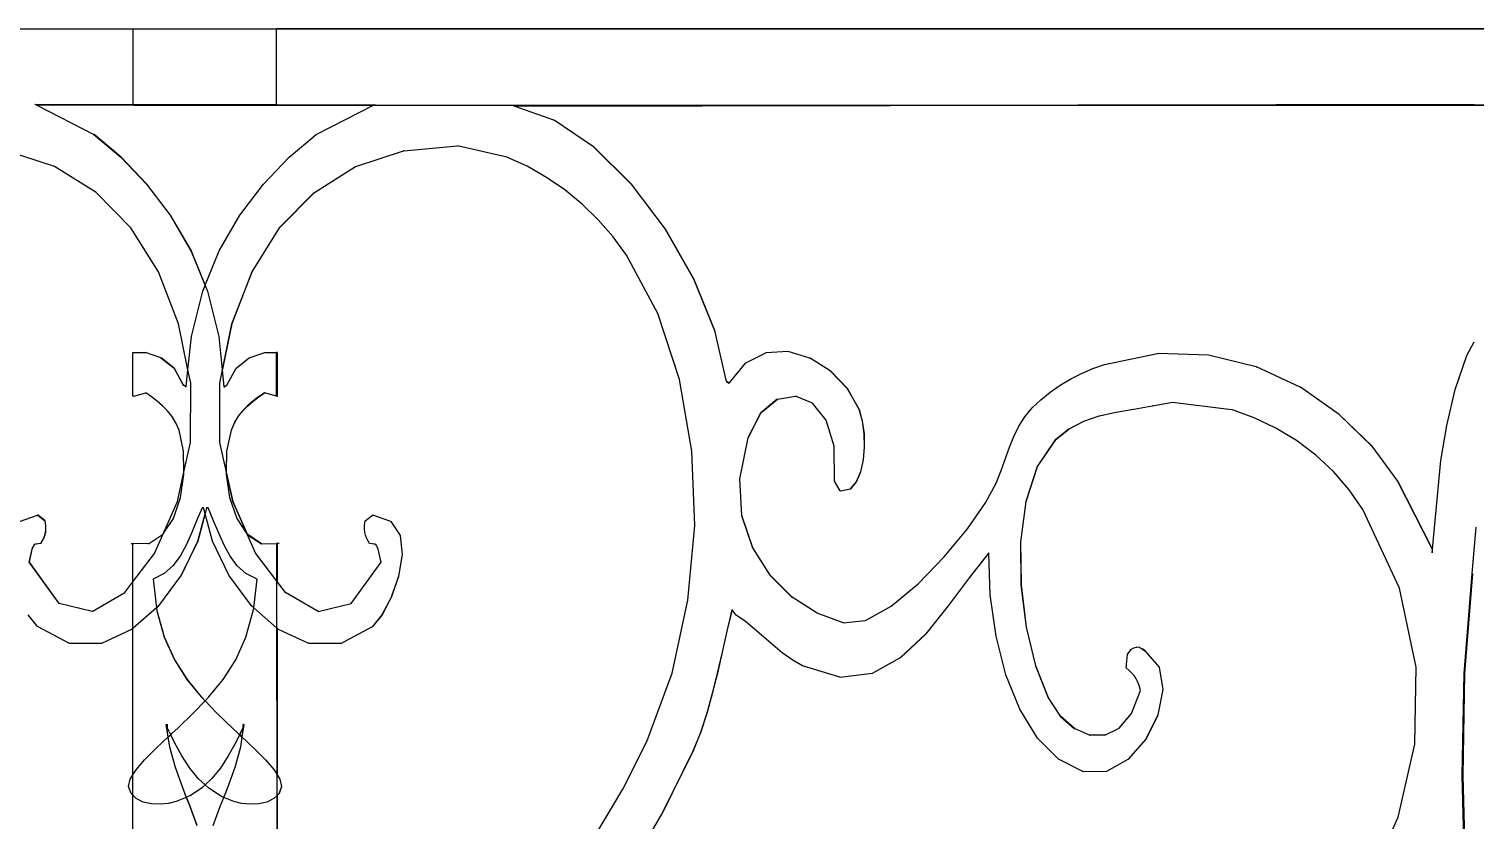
# Model space of a CAD drawing. Header units: inches. Extents: x 1397 to 20304, y -27267 to -746.
# Drawn here: x 14240.91 to 14252.15, y -23843.9 to -23837.76 of the extents above; entities that cross this region are included whole.
import ezdxf

# ---------------------------------------------------------------- set-up
doc = ezdxf.new("R2010")
doc.units = ezdxf.units.IN
doc.header["$LTSCALE"] = 17
doc.header["$MEASUREMENT"] = 0
doc.layers.add('25 BOT BAR', color=12, linetype='Continuous', lineweight=25)

msp = doc.modelspace()

# ---------------------------------------------------------------- linework, layer by layer
for p, q in [((14226.234, -23837.759), (14241.717, -23837.759)), ((14241.717, -23837.759), (14241.717, -23838.348)), ((14241.717, -23837.759), (14252.139, -23837.759)), ((14242.833, -23838.348), (14242.833, -23837.759)), ((14258.234, -23837.759), (14242.833, -23837.759)), ((14240.956, -23838.345), (14240.954, -23838.345)), ((14240.968, -23838.352), (14240.956, -23838.345)), ((14241.717, -23838.348), (14240.956, -23838.345)), ((14240.971, -23838.352), (14240.968, -23838.352)), ((14240.971, -23838.352), (14241.414, -23838.579)), ((14241.717, -23838.352), (14240.971, -23838.352)), ((14241.717, -23838.348), (14241.717, -23838.352)), ((14242.278, -23838.35), (14241.717, -23838.348)), ((14241.723, -23838.352), (14241.717, -23838.352)), ((14241.723, -23838.352), (14242.278, -23838.35)), ((14241.723, -23838.352), (14242.833, -23838.352)), ((14242.833, -23838.348), (14242.278, -23838.35)), ((14242.833, -23838.352), (14242.278, -23838.35)), ((14242.833, -23838.348), (14242.84, -23838.348)), ((14242.833, -23838.352), (14242.833, -23838.348)), ((14242.833, -23838.352), (14242.84, -23838.352)), ((14242.84, -23838.348), (14243.6, -23838.345)), ((14242.84, -23838.348), (14242.84, -23838.352)), ((14242.84, -23838.352), (14243.586, -23838.352)), ((14243.14, -23838.579), (14243.586, -23838.352)), ((14243.586, -23838.352), (14243.6, -23838.345)), ((14243.586, -23838.352), (14249.061, -23838.352)), ((14244.68, -23838.36), (14244.678, -23838.36)), ((14244.68, -23838.36), (14249.061, -23838.352)), ((14244.988, -23838.467), (14244.68, -23838.36)), ((14249.057, -23838.352), (14253.512, -23838.345)), ((14249.057, -23838.352), (14253.511, -23838.352)), ((14249.063, -23838.352), (14249.061, -23838.352)), ((14252.139, -23838.347), (14249.063, -23838.352)), ((14249.063, -23838.352), (14252.139, -23838.352)), ((14244.988, -23838.467), (14244.99, -23838.467)), ((14245.296, -23838.676), (14244.99, -23838.467)), ((14241.414, -23838.579), (14241.623, -23838.756)), ((14241.416, -23838.579), (14241.414, -23838.579)), ((14241.625, -23838.756), (14241.416, -23838.579)), ((14242.932, -23838.756), (14243.14, -23838.579)), ((14241.107, -23838.828), (14240.734, -23838.705)), ((14241.623, -23838.756), (14241.823, -23838.964)), ((14241.625, -23838.756), (14241.623, -23838.756)), ((14241.825, -23838.964), (14241.625, -23838.756)), ((14242.731, -23838.964), (14242.932, -23838.756)), ((14243.449, -23838.828), (14243.82, -23838.705)), ((14243.822, -23838.705), (14243.82, -23838.705)), ((14243.822, -23838.705), (14244.24, -23838.667)), ((14244.621, -23838.755), (14244.24, -23838.667)), ((14244.779, -23838.826), (14244.621, -23838.755)), ((14245.296, -23838.676), (14245.299, -23838.676)), ((14245.296, -23838.676), (14245.589, -23838.965)), ((14245.592, -23838.965), (14245.299, -23838.676)), ((14241.43, -23839.029), (14241.107, -23838.828)), ((14243.127, -23839.029), (14243.447, -23838.828)), ((14243.447, -23838.828), (14243.449, -23838.828)), ((14244.93, -23838.912), (14244.779, -23838.826)), ((14241.823, -23838.964), (14242.007, -23839.206)), ((14241.825, -23838.964), (14241.823, -23838.964)), ((14242.009, -23839.206), (14241.825, -23838.964)), ((14242.547, -23839.206), (14242.731, -23838.964)), ((14245.073, -23839.01), (14244.93, -23838.912)), ((14245.589, -23838.965), (14245.592, -23838.965)), ((14245.589, -23838.965), (14245.853, -23839.314)), ((14245.855, -23839.314), (14245.592, -23838.965)), ((14241.7, -23839.304), (14241.43, -23839.029)), ((14243.124, -23839.029), (14242.854, -23839.304)), ((14242.856, -23839.304), (14243.127, -23839.029)), ((14243.124, -23839.029), (14243.127, -23839.029)), ((14245.208, -23839.12), (14245.073, -23839.01)), ((14245.333, -23839.242), (14245.208, -23839.12)), ((14241.915, -23839.647), (14241.7, -23839.304)), ((14242.007, -23839.206), (14242.168, -23839.483)), ((14242.009, -23839.206), (14242.007, -23839.206)), ((14242.17, -23839.483), (14242.009, -23839.206)), ((14242.387, -23839.483), (14242.547, -23839.206)), ((14242.854, -23839.304), (14242.64, -23839.647)), ((14242.642, -23839.647), (14242.856, -23839.304)), ((14242.854, -23839.304), (14242.856, -23839.304)), ((14245.448, -23839.374), (14245.333, -23839.242)), ((14245.853, -23839.314), (14246.073, -23839.7)), ((14245.853, -23839.314), (14245.855, -23839.314)), ((14246.075, -23839.7), (14245.855, -23839.314)), ((14245.553, -23839.516), (14245.448, -23839.374)), ((14242.17, -23839.483), (14242.168, -23839.483)), ((14242.168, -23839.483), (14242.277, -23839.751)), ((14242.278, -23839.749), (14242.17, -23839.483)), ((14242.278, -23839.749), (14242.387, -23839.483)), ((14245.796, -23839.969), (14245.553, -23839.516)), ((14242.071, -23840.051), (14241.915, -23839.647)), ((14242.64, -23839.647), (14242.484, -23840.051)), ((14242.486, -23840.051), (14242.642, -23839.647)), ((14242.64, -23839.647), (14242.642, -23839.647)), ((14242.259, -23839.797), (14242.277, -23839.751)), ((14242.277, -23839.751), (14242.278, -23839.749)), ((14242.277, -23839.751), (14242.296, -23839.797)), ((14246.073, -23839.7), (14246.236, -23840.101)), ((14246.073, -23839.7), (14246.075, -23839.7)), ((14246.238, -23840.101), (14246.075, -23839.7)), ((14242.171, -23840.149), (14242.259, -23839.797)), ((14242.296, -23839.797), (14242.384, -23840.149)), ((14245.965, -23840.483), (14245.796, -23839.969)), ((14242.144, -23840.408), (14242.071, -23840.051)), ((14242.412, -23840.408), (14242.486, -23840.051)), ((14242.484, -23840.051), (14242.412, -23840.401)), ((14242.484, -23840.051), (14242.486, -23840.051)), ((14246.236, -23840.101), (14246.238, -23840.101)), ((14246.236, -23840.101), (14246.327, -23840.497)), ((14246.329, -23840.497), (14246.238, -23840.101)), ((14242.144, -23840.408), (14242.171, -23840.149)), ((14242.384, -23840.149), (14242.41, -23840.408)), ((14252.082, -23840.297), (14252.139, -23840.189)), ((14241.717, -23840.272), (14241.723, -23840.272)), ((14241.717, -23840.612), (14241.717, -23840.272)), ((14241.723, -23840.272), (14241.813, -23840.273)), ((14241.813, -23840.273), (14241.815, -23840.273)), ((14241.934, -23840.313), (14241.815, -23840.273)), ((14241.934, -23840.313), (14241.936, -23840.313)), ((14241.934, -23840.313), (14242.036, -23840.395)), ((14242.038, -23840.395), (14241.936, -23840.313)), ((14242.519, -23840.395), (14242.62, -23840.313)), ((14242.62, -23840.313), (14242.741, -23840.273)), ((14242.741, -23840.273), (14242.833, -23840.272)), ((14242.84, -23840.272), (14242.833, -23840.272)), ((14242.833, -23840.611), (14242.833, -23840.272)), ((14242.84, -23840.612), (14242.84, -23840.272)), ((14246.479, -23840.354), (14246.636, -23840.276)), ((14246.809, -23840.266), (14246.636, -23840.276)), ((14246.977, -23840.316), (14246.809, -23840.266)), ((14246.977, -23840.316), (14246.979, -23840.316)), ((14247.135, -23840.414), (14246.979, -23840.316)), ((14249.266, -23840.365), (14249.678, -23840.281)), ((14249.678, -23840.281), (14249.68, -23840.281)), ((14250.074, -23840.292), (14249.68, -23840.281)), ((14250.074, -23840.292), (14250.076, -23840.292)), ((14250.446, -23840.384), (14250.076, -23840.292)), ((14251.991, -23840.561), (14252.082, -23840.297)), ((14242.036, -23840.395), (14242.038, -23840.395)), ((14242.036, -23840.395), (14242.108, -23840.526)), ((14242.11, -23840.526), (14242.038, -23840.395)), ((14242.131, -23840.539), (14242.144, -23840.408)), ((14242.166, -23840.511), (14242.144, -23840.408)), ((14242.41, -23840.408), (14242.389, -23840.511)), ((14242.412, -23840.401), (14242.41, -23840.408)), ((14242.41, -23840.408), (14242.424, -23840.541)), ((14242.412, -23840.408), (14242.412, -23840.401)), ((14242.426, -23840.539), (14242.412, -23840.408)), ((14242.446, -23840.526), (14242.519, -23840.395)), ((14246.35, -23840.511), (14246.479, -23840.354)), ((14247.135, -23840.414), (14247.137, -23840.414)), ((14247.135, -23840.414), (14247.267, -23840.551)), ((14247.269, -23840.551), (14247.137, -23840.414)), ((14249.004, -23840.478), (14249.089, -23840.435)), ((14249.089, -23840.435), (14249.177, -23840.397)), ((14249.177, -23840.397), (14249.266, -23840.365)), ((14250.446, -23840.384), (14250.448, -23840.384)), ((14250.787, -23840.542), (14250.448, -23840.384)), ((14242.108, -23840.526), (14242.11, -23840.526)), ((14242.131, -23840.539), (14242.11, -23840.526)), ((14242.131, -23840.541), (14242.131, -23840.539)), ((14242.164, -23840.971), (14242.166, -23840.511)), ((14242.389, -23840.511), (14242.39, -23840.971)), ((14242.424, -23840.541), (14242.426, -23840.539)), ((14242.426, -23840.539), (14242.446, -23840.526)), ((14246.06, -23841.038), (14245.965, -23840.483)), ((14246.327, -23840.497), (14246.329, -23840.497)), ((14246.35, -23840.511), (14246.329, -23840.497)), ((14246.329, -23840.497), (14246.349, -23840.511)), ((14246.349, -23840.511), (14246.35, -23840.511)), ((14247.267, -23840.551), (14247.269, -23840.551)), ((14247.267, -23840.551), (14247.359, -23840.716)), ((14247.361, -23840.716), (14247.269, -23840.551)), ((14248.845, -23840.58), (14248.923, -23840.527)), ((14248.923, -23840.527), (14249.004, -23840.478)), ((14250.787, -23840.542), (14250.789, -23840.542)), ((14251.089, -23840.753), (14250.789, -23840.542)), ((14241.723, -23840.611), (14241.717, -23840.612)), ((14241.723, -23840.611), (14241.817, -23840.585)), ((14241.862, -23840.618), (14241.817, -23840.585)), ((14241.906, -23840.651), (14241.862, -23840.618)), ((14241.947, -23840.686), (14241.906, -23840.651)), ((14242.649, -23840.651), (14242.607, -23840.686)), ((14242.61, -23840.686), (14242.651, -23840.651)), ((14242.692, -23840.618), (14242.649, -23840.651)), ((14242.651, -23840.651), (14242.649, -23840.651)), ((14242.651, -23840.651), (14242.694, -23840.618)), ((14242.738, -23840.585), (14242.692, -23840.618)), ((14242.694, -23840.618), (14242.692, -23840.618)), ((14242.694, -23840.618), (14242.739, -23840.585)), ((14242.739, -23840.585), (14242.738, -23840.585)), ((14242.833, -23840.611), (14242.739, -23840.585)), ((14242.833, -23840.611), (14242.84, -23840.612)), ((14246.724, -23840.635), (14246.595, -23840.742)), ((14246.597, -23840.742), (14246.726, -23840.635)), ((14246.724, -23840.635), (14246.726, -23840.635)), ((14246.726, -23840.635), (14246.865, -23840.611)), ((14246.997, -23840.666), (14246.865, -23840.611)), ((14247.104, -23840.797), (14246.997, -23840.666)), ((14248.705, -23840.702), (14248.773, -23840.639)), ((14248.773, -23840.639), (14248.845, -23840.58)), ((14249.64, -23840.688), (14249.794, -23840.658)), ((14249.794, -23840.658), (14250.254, -23840.716)), ((14251.926, -23840.84), (14251.991, -23840.561)), ((14241.985, -23840.725), (14241.947, -23840.686)), ((14242.02, -23840.768), (14241.985, -23840.725)), ((14242.05, -23840.818), (14242.02, -23840.768)), ((14242.535, -23840.768), (14242.505, -23840.818)), ((14242.507, -23840.818), (14242.537, -23840.768)), ((14242.569, -23840.725), (14242.535, -23840.768)), ((14242.537, -23840.768), (14242.535, -23840.768)), ((14242.537, -23840.768), (14242.571, -23840.725)), ((14242.607, -23840.686), (14242.569, -23840.725)), ((14242.571, -23840.725), (14242.569, -23840.725)), ((14242.571, -23840.725), (14242.61, -23840.686)), ((14242.61, -23840.686), (14242.607, -23840.686)), ((14246.595, -23840.742), (14246.495, -23840.936)), ((14246.497, -23840.936), (14246.597, -23840.742)), ((14246.595, -23840.742), (14246.597, -23840.742)), ((14247.359, -23840.716), (14247.361, -23840.716)), ((14247.359, -23840.716), (14247.384, -23840.805)), ((14247.387, -23840.805), (14247.361, -23840.716)), ((14248.6, -23840.845), (14248.647, -23840.771)), ((14248.647, -23840.771), (14248.705, -23840.702)), ((14249.107, -23840.805), (14249.226, -23840.764)), ((14249.226, -23840.764), (14249.228, -23840.764)), ((14249.228, -23840.764), (14249.355, -23840.735)), ((14249.355, -23840.735), (14249.357, -23840.735)), ((14249.357, -23840.735), (14249.492, -23840.712)), ((14249.492, -23840.712), (14249.494, -23840.712)), ((14249.494, -23840.712), (14249.638, -23840.688)), ((14249.64, -23840.688), (14249.638, -23840.688)), ((14250.429, -23840.78), (14250.254, -23840.716)), ((14251.089, -23840.753), (14251.091, -23840.753)), ((14251.089, -23840.753), (14251.344, -23841.001)), ((14251.346, -23841.001), (14251.091, -23840.753)), ((14242.075, -23840.877), (14242.05, -23840.818)), ((14242.11, -23841.039), (14242.075, -23840.877)), ((14242.48, -23840.877), (14242.445, -23841.039)), ((14242.447, -23841.039), (14242.482, -23840.877)), ((14242.505, -23840.818), (14242.48, -23840.877)), ((14242.482, -23840.877), (14242.48, -23840.877)), ((14242.482, -23840.877), (14242.507, -23840.818)), ((14242.507, -23840.818), (14242.505, -23840.818)), ((14247.167, -23841), (14247.104, -23840.797)), ((14247.384, -23840.805), (14247.387, -23840.805)), ((14247.384, -23840.805), (14247.398, -23840.903)), ((14247.4, -23840.903), (14247.387, -23840.805)), ((14248.562, -23840.924), (14248.6, -23840.845)), ((14248.991, -23840.865), (14248.885, -23840.951)), ((14248.887, -23840.951), (14248.993, -23840.865)), ((14248.991, -23840.865), (14248.993, -23840.865)), ((14248.993, -23840.865), (14249.105, -23840.805)), ((14249.105, -23840.805), (14249.107, -23840.805)), ((14250.598, -23840.86), (14250.429, -23840.78)), ((14250.758, -23840.957), (14250.598, -23840.86)), ((14251.88, -23841.112), (14251.926, -23840.84)), ((14242.113, -23841.203), (14242.164, -23840.971)), ((14242.39, -23840.971), (14242.442, -23841.203)), ((14246.495, -23840.936), (14246.431, -23841.253)), ((14246.433, -23841.253), (14246.497, -23840.936)), ((14246.495, -23840.936), (14246.497, -23840.936)), ((14247.168, -23841.273), (14247.167, -23841)), ((14247.398, -23840.903), (14247.4, -23840.903)), ((14247.398, -23840.903), (14247.4, -23841.006)), ((14247.402, -23841.006), (14247.4, -23840.903)), ((14248.529, -23841.007), (14248.562, -23840.924)), ((14248.885, -23840.951), (14248.743, -23841.157)), ((14248.745, -23841.157), (14248.887, -23840.951)), ((14248.885, -23840.951), (14248.887, -23840.951)), ((14250.908, -23841.069), (14250.758, -23840.957)), ((14251.344, -23841.001), (14251.346, -23841.001)), ((14251.344, -23841.001), (14251.544, -23841.273)), ((14251.546, -23841.273), (14251.346, -23841.001)), ((14242.113, -23841.203), (14242.11, -23841.039)), ((14242.445, -23841.039), (14242.442, -23841.194)), ((14242.444, -23841.203), (14242.447, -23841.039)), ((14242.447, -23841.039), (14242.445, -23841.039)), ((14246.082, -23841.615), (14246.06, -23841.038)), ((14247.391, -23841.107), (14247.37, -23841.199)), ((14247.372, -23841.199), (14247.393, -23841.107)), ((14247.4, -23841.006), (14247.391, -23841.107)), ((14247.391, -23841.107), (14247.393, -23841.107)), ((14247.393, -23841.107), (14247.402, -23841.006)), ((14247.4, -23841.006), (14247.402, -23841.006)), ((14248.463, -23841.189), (14248.529, -23841.007)), ((14251.045, -23841.197), (14250.908, -23841.069)), ((14251.815, -23841.8), (14251.88, -23841.112)), ((14242.062, -23841.429), (14242.113, -23841.203)), ((14242.086, -23841.4), (14242.113, -23841.219)), ((14242.113, -23841.219), (14242.113, -23841.203)), ((14242.444, -23841.203), (14242.442, -23841.194)), ((14242.442, -23841.194), (14242.442, -23841.203)), ((14242.442, -23841.203), (14242.444, -23841.212)), ((14242.442, -23841.203), (14242.442, -23841.219)), ((14242.442, -23841.219), (14242.468, -23841.4)), ((14242.494, -23841.429), (14242.444, -23841.203)), ((14242.444, -23841.212), (14242.444, -23841.203)), ((14242.444, -23841.212), (14242.492, -23841.429)), ((14247.37, -23841.199), (14247.337, -23841.276)), ((14247.339, -23841.276), (14247.372, -23841.199)), ((14247.37, -23841.199), (14247.372, -23841.199)), ((14248.425, -23841.287), (14248.463, -23841.189)), ((14248.743, -23841.157), (14248.655, -23841.429)), ((14248.657, -23841.429), (14248.745, -23841.157)), ((14248.743, -23841.157), (14248.745, -23841.157)), ((14251.168, -23841.338), (14251.045, -23841.197)), ((14246.431, -23841.253), (14246.447, -23841.539)), ((14246.431, -23841.253), (14246.433, -23841.253)), ((14246.449, -23841.539), (14246.433, -23841.253)), ((14247.213, -23841.346), (14247.168, -23841.273)), ((14247.215, -23841.346), (14247.292, -23841.331)), ((14247.337, -23841.276), (14247.292, -23841.331)), ((14247.292, -23841.331), (14247.294, -23841.331)), ((14247.294, -23841.331), (14247.339, -23841.276)), ((14247.337, -23841.276), (14247.339, -23841.276)), ((14248.341, -23841.441), (14248.425, -23841.287)), ((14251.275, -23841.492), (14251.168, -23841.338)), ((14251.544, -23841.273), (14251.813, -23841.8)), ((14251.544, -23841.273), (14251.546, -23841.273)), ((14251.815, -23841.8), (14251.546, -23841.273)), ((14241.952, -23841.681), (14242.062, -23841.429)), ((14242.031, -23841.562), (14242.086, -23841.4)), ((14242.468, -23841.4), (14242.524, -23841.562)), ((14242.492, -23841.429), (14242.494, -23841.429)), ((14242.492, -23841.429), (14242.598, -23841.671)), ((14242.605, -23841.681), (14242.494, -23841.429)), ((14247.213, -23841.346), (14247.215, -23841.346)), ((14248.201, -23841.641), (14248.341, -23841.441)), ((14248.655, -23841.429), (14248.615, -23841.744)), ((14248.617, -23841.744), (14248.657, -23841.429)), ((14248.655, -23841.429), (14248.657, -23841.429)), ((14240.834, -23841.584), (14240.976, -23841.536)), ((14240.979, -23841.536), (14240.976, -23841.536)), ((14240.976, -23841.536), (14240.977, -23841.537)), ((14240.979, -23841.536), (14240.977, -23841.537)), ((14240.977, -23841.537), (14241.032, -23841.58)), ((14241.035, -23841.58), (14240.979, -23841.536)), ((14241.952, -23841.681), (14242.031, -23841.562)), ((14242.254, -23841.478), (14242.211, -23841.579)), ((14242.277, -23841.522), (14242.22, -23841.739)), ((14242.222, -23841.739), (14242.278, -23841.526)), ((14242.265, -23841.478), (14242.254, -23841.478)), ((14242.277, -23841.522), (14242.265, -23841.478)), ((14242.289, -23841.478), (14242.277, -23841.522)), ((14242.278, -23841.526), (14242.277, -23841.522)), ((14242.335, -23841.739), (14242.278, -23841.526)), ((14242.3, -23841.478), (14242.289, -23841.478)), ((14242.343, -23841.579), (14242.3, -23841.478)), ((14242.524, -23841.562), (14242.603, -23841.681)), ((14243.522, -23841.58), (14243.578, -23841.536)), ((14243.578, -23841.536), (14243.58, -23841.536)), ((14243.58, -23841.536), (14243.58, -23841.537)), ((14243.721, -23841.584), (14243.58, -23841.536)), ((14246.447, -23841.539), (14246.449, -23841.539)), ((14246.447, -23841.539), (14246.53, -23841.79)), ((14246.533, -23841.79), (14246.449, -23841.539)), ((14251.56, -23842.104), (14251.275, -23841.492)), ((14241.036, -23841.67), (14241.031, -23841.691)), ((14241.035, -23841.58), (14241.032, -23841.58)), ((14241.032, -23841.58), (14241.037, -23841.617)), ((14241.033, -23841.691), (14241.038, -23841.67)), ((14241.039, -23841.617), (14241.035, -23841.58)), ((14241.038, -23841.646), (14241.036, -23841.67)), ((14241.038, -23841.67), (14241.036, -23841.67)), ((14241.039, -23841.617), (14241.037, -23841.617)), ((14241.037, -23841.617), (14241.038, -23841.646)), ((14241.038, -23841.67), (14241.04, -23841.646)), ((14241.04, -23841.646), (14241.038, -23841.646)), ((14241.04, -23841.646), (14241.039, -23841.617)), ((14242.171, -23841.677), (14242.13, -23841.77)), ((14242.211, -23841.579), (14242.171, -23841.677)), ((14242.383, -23841.677), (14242.343, -23841.579)), ((14242.425, -23841.77), (14242.383, -23841.677)), ((14242.605, -23841.681), (14242.598, -23841.671)), ((14242.598, -23841.671), (14242.603, -23841.681)), ((14243.516, -23841.646), (14243.517, -23841.617)), ((14243.518, -23841.67), (14243.516, -23841.646)), ((14243.517, -23841.617), (14243.522, -23841.58)), ((14243.523, -23841.691), (14243.518, -23841.67)), ((14243.721, -23841.584), (14243.793, -23841.694)), ((14243.721, -23841.584), (14243.723, -23841.584)), ((14243.795, -23841.694), (14243.723, -23841.584)), ((14246.03, -23842.196), (14246.082, -23841.615)), ((14248.021, -23841.86), (14248.201, -23841.641)), ((14252.123, -23841.99), (14252.154, -23841.629)), ((14240.94, -23841.783), (14240.931, -23841.8)), ((14240.934, -23841.8), (14240.942, -23841.783)), ((14240.946, -23841.772), (14240.94, -23841.783)), ((14240.942, -23841.783), (14240.94, -23841.783)), ((14240.942, -23841.783), (14240.948, -23841.772)), ((14240.95, -23841.765), (14240.946, -23841.772)), ((14240.948, -23841.772), (14240.946, -23841.772)), ((14240.948, -23841.772), (14240.953, -23841.765)), ((14240.953, -23841.765), (14240.95, -23841.765)), ((14240.956, -23841.762), (14240.953, -23841.765)), ((14240.959, -23841.762), (14240.956, -23841.762)), ((14240.965, -23841.76), (14240.959, -23841.762)), ((14240.967, -23841.76), (14240.965, -23841.76)), ((14240.979, -23841.758), (14240.967, -23841.76)), ((14240.981, -23841.758), (14240.979, -23841.758)), ((14240.999, -23841.756), (14240.981, -23841.758)), ((14241.012, -23841.732), (14240.999, -23841.756)), ((14241.001, -23841.756), (14240.999, -23841.756)), ((14241.001, -23841.756), (14241.014, -23841.732)), ((14241.023, -23841.711), (14241.012, -23841.732)), ((14241.014, -23841.732), (14241.012, -23841.732)), ((14241.014, -23841.732), (14241.025, -23841.711)), ((14241.031, -23841.691), (14241.023, -23841.711)), ((14241.025, -23841.711), (14241.023, -23841.711)), ((14241.025, -23841.711), (14241.033, -23841.691)), ((14241.033, -23841.691), (14241.031, -23841.691)), ((14241.704, -23841.756), (14241.707, -23841.756)), ((14241.707, -23841.756), (14241.717, -23841.756)), ((14241.717, -23841.756), (14241.723, -23841.756)), ((14241.717, -23842.055), (14241.717, -23841.756)), ((14241.838, -23841.758), (14241.723, -23841.756)), ((14241.838, -23841.758), (14241.947, -23841.687)), ((14241.884, -23841.835), (14241.952, -23841.681)), ((14241.947, -23841.687), (14241.952, -23841.681)), ((14242.13, -23841.77), (14242.083, -23841.855)), ((14242.22, -23841.739), (14242.092, -23842.002)), ((14242.094, -23842.002), (14242.222, -23841.739)), ((14242.222, -23841.739), (14242.22, -23841.739)), ((14242.463, -23842.002), (14242.335, -23841.739)), ((14242.471, -23841.855), (14242.425, -23841.77)), ((14242.603, -23841.681), (14242.67, -23841.835)), ((14242.603, -23841.681), (14242.607, -23841.687)), ((14242.609, -23841.687), (14242.605, -23841.681)), ((14242.607, -23841.687), (14242.605, -23841.681)), ((14242.609, -23841.687), (14242.607, -23841.687)), ((14242.608, -23841.688), (14242.607, -23841.687)), ((14242.608, -23841.688), (14242.716, -23841.758)), ((14242.716, -23841.758), (14242.609, -23841.687)), ((14242.716, -23841.758), (14242.833, -23841.756)), ((14242.84, -23841.756), (14242.833, -23841.756)), ((14242.833, -23841.756), (14242.833, -23842.046)), ((14242.85, -23841.756), (14242.84, -23841.756)), ((14242.84, -23842.055), (14242.84, -23841.756)), ((14242.852, -23841.756), (14242.85, -23841.756)), ((14243.531, -23841.711), (14243.523, -23841.691)), ((14243.542, -23841.732), (14243.531, -23841.711)), ((14243.556, -23841.756), (14243.542, -23841.732)), ((14243.576, -23841.758), (14243.556, -23841.756)), ((14243.589, -23841.76), (14243.576, -23841.758)), ((14243.598, -23841.762), (14243.589, -23841.76)), ((14243.604, -23841.765), (14243.598, -23841.762)), ((14243.609, -23841.772), (14243.604, -23841.765)), ((14243.615, -23841.783), (14243.609, -23841.772)), ((14243.623, -23841.8), (14243.615, -23841.783)), ((14243.793, -23841.694), (14243.809, -23841.842)), ((14243.793, -23841.694), (14243.795, -23841.694)), ((14243.811, -23841.842), (14243.795, -23841.694)), ((14246.53, -23841.79), (14246.665, -23842.002)), ((14246.53, -23841.79), (14246.533, -23841.79)), ((14246.668, -23842.002), (14246.533, -23841.79)), ((14248.615, -23841.744), (14248.617, -23841.744)), ((14248.615, -23841.744), (14248.618, -23842.077)), ((14248.62, -23842.077), (14248.617, -23841.744)), ((14240.931, -23841.8), (14240.909, -23841.902)), ((14240.909, -23841.902), (14241.142, -23842.222)), ((14240.911, -23841.902), (14240.909, -23841.902)), ((14240.911, -23841.902), (14240.934, -23841.8)), ((14241.144, -23842.222), (14240.911, -23841.902)), ((14240.934, -23841.8), (14240.931, -23841.8)), ((14241.717, -23842.055), (14241.884, -23841.835)), ((14242.083, -23841.855), (14242.028, -23841.929)), ((14242.527, -23841.929), (14242.471, -23841.855)), ((14242.67, -23841.835), (14242.833, -23842.049)), ((14243.412, -23842.222), (14243.645, -23841.902)), ((14243.645, -23841.902), (14243.623, -23841.8)), ((14243.809, -23841.842), (14243.781, -23842.009)), ((14243.784, -23842.009), (14243.811, -23841.842)), ((14243.809, -23841.842), (14243.811, -23841.842)), ((14247.819, -23842.07), (14248.021, -23841.86)), ((14248.369, -23841.829), (14248.215, -23842.022)), ((14248.217, -23842.022), (14248.369, -23841.832)), ((14248.369, -23841.832), (14248.369, -23841.829)), ((14248.379, -23842.155), (14248.369, -23841.832)), ((14251.813, -23841.8), (14251.813, -23841.829)), ((14251.813, -23841.8), (14251.815, -23841.8)), ((14251.813, -23841.829), (14251.815, -23841.806)), ((14251.815, -23841.806), (14251.815, -23841.8)), ((14241.959, -23841.99), (14241.873, -23842.034)), ((14242.092, -23842.002), (14241.916, -23842.24)), ((14241.918, -23842.24), (14242.094, -23842.002)), ((14242.028, -23841.929), (14241.959, -23841.99)), ((14242.094, -23842.002), (14242.092, -23842.002)), ((14242.638, -23842.24), (14242.463, -23842.002)), ((14242.595, -23841.99), (14242.527, -23841.929)), ((14242.682, -23842.034), (14242.595, -23841.99)), ((14243.781, -23842.009), (14243.725, -23842.171)), ((14243.727, -23842.171), (14243.784, -23842.009)), ((14243.781, -23842.009), (14243.784, -23842.009)), ((14246.665, -23842.002), (14246.838, -23842.172)), ((14246.665, -23842.002), (14246.668, -23842.002)), ((14246.84, -23842.172), (14246.668, -23842.002)), ((14252.061, -23842.765), (14252.123, -23841.99)), ((14252.127, -23841.99), (14252.065, -23842.765)), ((14252.067, -23842.765), (14252.129, -23841.99)), ((14241.655, -23842.137), (14241.717, -23842.055)), ((14241.717, -23842.415), (14241.717, -23842.055)), ((14241.873, -23842.034), (14241.899, -23842.255)), ((14242.655, -23842.255), (14242.682, -23842.034)), ((14242.84, -23842.055), (14242.833, -23842.046)), ((14242.833, -23842.046), (14242.833, -23842.049)), ((14242.833, -23842.049), (14242.84, -23842.058)), ((14242.833, -23842.049), (14242.833, -23842.411)), ((14242.902, -23842.137), (14242.84, -23842.055)), ((14242.84, -23842.058), (14242.84, -23842.055)), ((14242.84, -23842.058), (14242.9, -23842.137)), ((14247.609, -23842.243), (14247.819, -23842.07)), ((14248.215, -23842.022), (14248.053, -23842.241)), ((14248.055, -23842.241), (14248.217, -23842.022)), ((14248.215, -23842.022), (14248.217, -23842.022)), ((14248.618, -23842.077), (14248.62, -23842.077)), ((14248.618, -23842.077), (14248.658, -23842.406)), ((14248.66, -23842.406), (14248.62, -23842.077)), ((14251.688, -23842.717), (14251.56, -23842.104)), ((14241.144, -23842.222), (14241.142, -23842.222)), ((14241.399, -23842.283), (14241.144, -23842.222)), ((14241.399, -23842.283), (14241.655, -23842.137)), ((14241.916, -23842.24), (14241.901, -23842.253)), ((14241.902, -23842.255), (14241.918, -23842.24)), ((14241.918, -23842.24), (14241.916, -23842.24)), ((14242.655, -23842.255), (14242.638, -23842.24)), ((14242.9, -23842.137), (14242.902, -23842.137)), ((14243.155, -23842.283), (14242.902, -23842.137)), ((14243.155, -23842.283), (14243.412, -23842.222)), ((14243.725, -23842.171), (14243.652, -23842.309)), ((14243.655, -23842.309), (14243.727, -23842.171)), ((14243.725, -23842.171), (14243.727, -23842.171)), ((14245.906, -23842.762), (14246.03, -23842.196)), ((14246.838, -23842.172), (14246.84, -23842.172)), ((14247.033, -23842.296), (14246.84, -23842.172)), ((14248.424, -23842.475), (14248.379, -23842.155)), ((14240.976, -23842.4), (14240.902, -23842.309)), ((14241.899, -23842.255), (14241.717, -23842.415)), ((14241.901, -23842.253), (14241.899, -23842.255)), ((14241.899, -23842.255), (14241.9, -23842.256)), ((14241.9, -23842.256), (14241.902, -23842.255)), ((14241.9, -23842.256), (14241.902, -23842.278)), ((14241.902, -23842.255), (14241.901, -23842.253)), ((14241.904, -23842.278), (14241.902, -23842.255)), ((14241.902, -23842.278), (14241.904, -23842.278)), ((14241.902, -23842.278), (14241.959, -23842.484)), ((14241.961, -23842.484), (14241.904, -23842.278)), ((14242.595, -23842.484), (14242.652, -23842.278)), ((14242.652, -23842.278), (14242.655, -23842.255)), ((14242.833, -23842.411), (14242.655, -23842.255)), ((14243.652, -23842.309), (14243.578, -23842.4)), ((14243.58, -23842.4), (14243.655, -23842.309)), ((14243.652, -23842.309), (14243.655, -23842.309)), ((14246.372, -23842.268), (14246.332, -23842.436)), ((14246.334, -23842.436), (14246.373, -23842.27)), ((14246.373, -23842.27), (14246.372, -23842.268)), ((14246.405, -23842.312), (14246.373, -23842.27)), ((14246.478, -23842.363), (14246.405, -23842.312)), ((14247.033, -23842.296), (14247.035, -23842.296)), ((14247.236, -23842.371), (14247.035, -23842.296)), ((14247.41, -23842.353), (14247.609, -23842.243)), ((14248.053, -23842.241), (14247.877, -23842.457)), ((14247.88, -23842.457), (14248.055, -23842.241)), ((14248.053, -23842.241), (14248.055, -23842.241)), ((14241.224, -23842.532), (14240.976, -23842.4)), ((14241.705, -23842.425), (14241.473, -23842.532)), ((14241.717, -23842.415), (14241.705, -23842.425)), ((14241.707, -23842.425), (14241.705, -23842.425)), ((14241.707, -23842.425), (14241.717, -23842.417)), ((14241.717, -23842.417), (14241.717, -23842.415)), ((14241.717, -23843.554), (14241.717, -23842.417)), ((14242.84, -23842.417), (14242.833, -23842.411)), ((14242.833, -23842.411), (14242.834, -23843.543)), ((14242.849, -23842.425), (14242.84, -23842.417)), ((14242.84, -23843.554), (14242.84, -23842.417)), ((14243.084, -23842.532), (14242.849, -23842.425)), ((14243.333, -23842.532), (14243.578, -23842.4)), ((14243.578, -23842.4), (14243.58, -23842.4)), ((14246.332, -23842.436), (14246.295, -23842.601)), ((14246.297, -23842.601), (14246.334, -23842.436)), ((14246.332, -23842.436), (14246.334, -23842.436)), ((14246.548, -23842.421), (14246.478, -23842.363)), ((14246.689, -23842.544), (14246.548, -23842.421)), ((14247.236, -23842.371), (14247.41, -23842.353)), ((14247.877, -23842.457), (14247.682, -23842.641)), ((14247.684, -23842.641), (14247.88, -23842.457)), ((14247.877, -23842.457), (14247.88, -23842.457)), ((14248.658, -23842.406), (14248.66, -23842.406)), ((14248.658, -23842.406), (14248.73, -23842.706)), ((14248.732, -23842.706), (14248.66, -23842.406)), ((14241.226, -23842.532), (14241.224, -23842.532)), ((14241.47, -23842.532), (14241.226, -23842.532)), ((14241.473, -23842.532), (14241.47, -23842.532)), ((14241.959, -23842.484), (14242.039, -23842.66)), ((14241.959, -23842.484), (14241.961, -23842.484)), ((14242.041, -23842.66), (14241.961, -23842.484)), ((14242.515, -23842.66), (14242.595, -23842.484)), ((14243.333, -23842.532), (14243.084, -23842.532)), ((14246.762, -23842.604), (14246.689, -23842.544)), ((14248.501, -23842.775), (14248.424, -23842.475)), ((14249.46, -23842.594), (14249.476, -23842.576)), ((14249.476, -23842.576), (14249.495, -23842.566)), ((14249.495, -23842.566), (14249.515, -23842.562)), ((14249.515, -23842.562), (14249.517, -23842.562)), ((14249.517, -23842.562), (14249.516, -23842.562)), ((14249.536, -23842.565), (14249.517, -23842.562)), ((14249.536, -23842.565), (14249.539, -23842.565)), ((14249.558, -23842.574), (14249.539, -23842.565)), ((14249.558, -23842.574), (14249.561, -23842.574)), ((14249.558, -23842.574), (14249.58, -23842.59)), ((14249.583, -23842.59), (14249.561, -23842.574)), ((14242.039, -23842.66), (14242.041, -23842.66)), ((14242.039, -23842.66), (14242.137, -23842.812)), ((14242.139, -23842.812), (14242.041, -23842.66)), ((14242.418, -23842.812), (14242.515, -23842.66)), ((14246.295, -23842.601), (14246.258, -23842.763)), ((14246.26, -23842.763), (14246.297, -23842.601)), ((14246.295, -23842.601), (14246.297, -23842.601)), ((14246.839, -23842.659), (14246.762, -23842.604)), ((14246.921, -23842.707), (14246.839, -23842.659)), ((14247.464, -23842.763), (14247.682, -23842.641)), ((14247.682, -23842.641), (14247.684, -23842.641)), ((14249.435, -23842.722), (14249.446, -23842.619)), ((14249.446, -23842.619), (14249.46, -23842.594)), ((14249.58, -23842.59), (14249.583, -23842.59)), ((14249.58, -23842.59), (14249.691, -23842.716)), ((14249.693, -23842.716), (14249.583, -23842.59)), ((14245.71, -23843.293), (14245.906, -23842.762)), ((14246.258, -23842.763), (14246.219, -23842.921)), ((14246.221, -23842.921), (14246.26, -23842.763)), ((14246.258, -23842.763), (14246.26, -23842.763)), ((14247.21, -23842.795), (14246.921, -23842.707)), ((14247.21, -23842.795), (14247.212, -23842.795)), ((14247.212, -23842.795), (14247.461, -23842.763)), ((14247.461, -23842.763), (14247.464, -23842.763)), ((14248.609, -23843.044), (14248.501, -23842.775)), ((14248.73, -23842.706), (14248.732, -23842.706)), ((14248.73, -23842.706), (14248.829, -23842.956)), ((14248.831, -23842.956), (14248.732, -23842.706)), ((14249.459, -23842.743), (14249.435, -23842.722)), ((14249.479, -23842.762), (14249.459, -23842.743)), ((14249.496, -23842.781), (14249.479, -23842.762)), ((14249.51, -23842.803), (14249.496, -23842.781)), ((14249.691, -23842.716), (14249.693, -23842.716)), ((14249.691, -23842.716), (14249.72, -23842.89)), ((14249.722, -23842.89), (14249.693, -23842.716)), ((14251.678, -23843.315), (14251.688, -23842.717)), ((14252.047, -23843.557), (14252.061, -23842.765)), ((14252.065, -23842.765), (14252.051, -23843.557)), ((14252.053, -23843.557), (14252.067, -23842.765)), ((14252.065, -23842.765), (14252.067, -23842.765)), ((14242.137, -23842.812), (14242.139, -23842.812)), ((14242.137, -23842.812), (14242.247, -23842.947)), ((14242.25, -23842.947), (14242.139, -23842.812)), ((14242.307, -23842.947), (14242.418, -23842.812)), ((14249.476, -23843.076), (14249.547, -23842.898)), ((14249.523, -23842.828), (14249.51, -23842.803)), ((14249.535, -23842.859), (14249.523, -23842.828)), ((14249.547, -23842.898), (14249.535, -23842.859)), ((14249.72, -23842.89), (14249.682, -23843.087)), ((14249.684, -23843.087), (14249.722, -23842.89)), ((14249.72, -23842.89), (14249.722, -23842.89)), ((14242.188, -23843.071), (14242.277, -23842.978)), ((14242.247, -23842.947), (14242.25, -23842.947)), ((14242.247, -23842.947), (14242.277, -23842.978)), ((14242.278, -23842.977), (14242.25, -23842.947)), ((14242.277, -23842.978), (14242.278, -23842.977)), ((14242.277, -23842.978), (14242.367, -23843.071)), ((14242.278, -23842.977), (14242.307, -23842.947)), ((14246.219, -23842.921), (14246.176, -23843.075)), ((14246.178, -23843.075), (14246.221, -23842.921)), ((14246.219, -23842.921), (14246.221, -23842.921)), ((14248.829, -23842.956), (14248.831, -23842.956)), ((14248.829, -23842.956), (14248.922, -23843.096)), ((14248.924, -23843.096), (14248.831, -23842.956)), ((14242.065, -23843.19), (14242.188, -23843.071)), ((14242.367, -23843.071), (14242.49, -23843.19)), ((14246.176, -23843.075), (14246.126, -23843.223)), ((14246.129, -23843.223), (14246.178, -23843.075)), ((14246.176, -23843.075), (14246.178, -23843.075)), ((14248.746, -23843.267), (14248.609, -23843.044)), ((14248.922, -23843.096), (14248.924, -23843.096)), ((14248.922, -23843.096), (14249.031, -23843.194)), ((14249.034, -23843.194), (14248.924, -23843.096)), ((14249.38, -23843.191), (14249.476, -23843.076)), ((14249.682, -23843.087), (14249.588, -23843.277)), ((14249.59, -23843.277), (14249.684, -23843.087)), ((14249.682, -23843.087), (14249.684, -23843.087)), ((14241.974, -23843.161), (14241.976, -23843.161)), ((14241.974, -23843.161), (14241.989, -23843.26)), ((14241.991, -23843.258), (14241.976, -23843.161)), ((14241.976, -23843.161), (14241.985, -23843.161)), ((14241.985, -23843.19), (14241.985, -23843.161)), ((14242.01, -23843.241), (14241.985, -23843.19)), ((14241.991, -23843.258), (14242.01, -23843.241)), ((14242.01, -23843.241), (14242.022, -23843.23)), ((14242.04, -23843.302), (14242.01, -23843.241)), ((14242.022, -23843.23), (14242.065, -23843.19)), ((14242.49, -23843.19), (14242.533, -23843.23)), ((14242.545, -23843.241), (14242.515, -23843.302)), ((14242.533, -23843.23), (14242.545, -23843.241)), ((14242.57, -23843.19), (14242.545, -23843.239)), ((14242.547, -23843.241), (14242.545, -23843.239)), ((14242.545, -23843.239), (14242.545, -23843.241)), ((14242.545, -23843.241), (14242.546, -23843.242)), ((14242.546, -23843.242), (14242.547, -23843.241)), ((14242.546, -23843.242), (14242.566, -23843.26)), ((14242.547, -23843.241), (14242.572, -23843.19)), ((14242.566, -23843.258), (14242.547, -23843.241)), ((14242.566, -23843.258), (14242.581, -23843.161)), ((14242.57, -23843.161), (14242.57, -23843.19)), ((14242.572, -23843.161), (14242.57, -23843.161)), ((14242.572, -23843.19), (14242.57, -23843.19)), ((14242.572, -23843.19), (14242.572, -23843.161)), ((14242.572, -23843.161), (14242.581, -23843.161)), ((14246.126, -23843.223), (14246.069, -23843.366)), ((14246.071, -23843.366), (14246.129, -23843.223)), ((14246.126, -23843.223), (14246.129, -23843.223)), ((14249.031, -23843.194), (14249.034, -23843.194)), ((14249.15, -23843.245), (14249.034, -23843.194)), ((14249.15, -23843.245), (14249.152, -23843.245)), ((14249.269, -23843.246), (14249.152, -23843.245)), ((14249.269, -23843.246), (14249.38, -23843.191)), ((14241.806, -23843.437), (14241.882, -23843.36)), ((14241.882, -23843.36), (14241.957, -23843.288)), ((14241.957, -23843.288), (14241.989, -23843.26)), ((14241.989, -23843.26), (14241.991, -23843.258)), ((14241.989, -23843.26), (14242, -23843.336)), ((14242, -23843.336), (14242.044, -23843.494)), ((14242.097, -23843.405), (14242.04, -23843.302)), ((14242.515, -23843.302), (14242.458, -23843.405)), ((14242.511, -23843.494), (14242.554, -23843.336)), ((14242.554, -23843.336), (14242.566, -23843.26)), ((14242.566, -23843.26), (14242.566, -23843.258)), ((14242.566, -23843.26), (14242.597, -23843.288)), ((14242.597, -23843.288), (14242.672, -23843.36)), ((14242.672, -23843.36), (14242.748, -23843.437)), ((14245.523, -23843.665), (14245.71, -23843.293)), ((14248.91, -23843.432), (14248.746, -23843.267)), ((14249.588, -23843.277), (14249.451, -23843.432)), ((14249.453, -23843.432), (14249.59, -23843.277)), ((14249.588, -23843.277), (14249.59, -23843.277)), ((14251.548, -23843.881), (14251.678, -23843.315)), ((14241.741, -23843.515), (14241.806, -23843.437)), ((14242.158, -23843.5), (14242.097, -23843.405)), ((14242.458, -23843.405), (14242.396, -23843.5)), ((14242.748, -23843.437), (14242.814, -23843.515)), ((14246.069, -23843.366), (14245.832, -23843.845)), ((14245.834, -23843.845), (14246.071, -23843.366)), ((14246.069, -23843.366), (14246.071, -23843.366)), ((14249.098, -23843.527), (14248.91, -23843.432)), ((14249.285, -23843.525), (14249.451, -23843.432)), ((14249.451, -23843.432), (14249.453, -23843.432)), ((14241.683, -23843.644), (14241.696, -23843.586)), ((14241.696, -23843.586), (14241.717, -23843.554)), ((14241.716, -23843.712), (14241.717, -23843.554)), ((14241.717, -23843.554), (14241.741, -23843.515)), ((14242.044, -23843.494), (14242.098, -23843.644)), ((14242.227, -23843.584), (14242.158, -23843.5)), ((14242.277, -23843.63), (14242.227, -23843.584)), ((14242.327, -23843.584), (14242.277, -23843.63)), ((14242.396, -23843.5), (14242.327, -23843.584)), ((14242.457, -23843.644), (14242.511, -23843.494)), ((14242.814, -23843.515), (14242.834, -23843.547)), ((14242.84, -23843.554), (14242.834, -23843.543)), ((14242.834, -23843.543), (14242.834, -23843.547)), ((14242.834, -23843.547), (14242.84, -23843.557)), ((14242.834, -23843.547), (14242.834, -23843.716)), ((14242.86, -23843.586), (14242.84, -23843.554)), ((14242.84, -23843.557), (14242.84, -23843.554)), ((14242.84, -23843.557), (14242.858, -23843.586)), ((14242.858, -23843.586), (14242.86, -23843.586)), ((14242.858, -23843.586), (14242.871, -23843.644)), ((14242.873, -23843.644), (14242.86, -23843.586)), ((14249.098, -23843.527), (14249.1, -23843.527)), ((14249.1, -23843.527), (14249.283, -23843.525)), ((14249.283, -23843.525), (14249.285, -23843.525)), ((14252.067, -23844.358), (14252.047, -23843.557)), ((14252.051, -23843.557), (14252.053, -23843.557)), ((14252.051, -23843.557), (14252.071, -23844.358)), ((14252.074, -23844.358), (14252.053, -23843.557)), ((14241.703, -23843.699), (14241.683, -23843.644)), ((14241.716, -23843.712), (14241.703, -23843.699)), ((14242.098, -23843.644), (14242.131, -23843.729)), ((14242.249, -23843.656), (14242.161, -23843.716)), ((14242.277, -23843.63), (14242.249, -23843.656)), ((14242.251, -23843.656), (14242.249, -23843.656)), ((14242.251, -23843.656), (14242.278, -23843.631)), ((14242.278, -23843.631), (14242.277, -23843.63)), ((14242.306, -23843.656), (14242.278, -23843.631)), ((14242.396, -23843.716), (14242.306, -23843.656)), ((14242.424, -23843.728), (14242.457, -23843.644)), ((14242.852, -23843.699), (14242.84, -23843.71)), ((14242.84, -23843.712), (14242.854, -23843.699)), ((14242.871, -23843.644), (14242.852, -23843.699)), ((14242.852, -23843.699), (14242.854, -23843.699)), ((14242.854, -23843.699), (14242.873, -23843.644)), ((14242.871, -23843.644), (14242.873, -23843.644)), ((14245.315, -23844.016), (14245.523, -23843.665)), ((14241.716, -23845.509), (14241.716, -23843.712)), ((14241.743, -23843.738), (14241.716, -23843.712)), ((14241.797, -23843.765), (14241.743, -23843.738)), ((14241.86, -23843.779), (14241.797, -23843.765)), ((14241.928, -23843.782), (14241.86, -23843.779)), ((14241.994, -23843.776), (14241.928, -23843.782)), ((14242.053, -23843.761), (14241.994, -23843.776)), ((14242.131, -23843.729), (14242.053, -23843.761)), ((14242.131, -23843.729), (14242.133, -23843.727)), ((14242.131, -23843.729), (14242.156, -23843.792)), ((14242.158, -23843.716), (14242.133, -23843.727)), ((14242.158, -23843.792), (14242.133, -23843.727)), ((14242.156, -23843.792), (14242.158, -23843.792)), ((14242.156, -23843.792), (14242.213, -23843.946)), ((14242.161, -23843.716), (14242.158, -23843.716)), ((14242.216, -23843.946), (14242.158, -23843.792)), ((14242.341, -23843.946), (14242.398, -23843.792)), ((14242.424, -23843.728), (14242.396, -23843.716)), ((14242.398, -23843.792), (14242.424, -23843.728)), ((14242.501, -23843.761), (14242.424, -23843.728)), ((14242.56, -23843.776), (14242.501, -23843.761)), ((14242.627, -23843.782), (14242.56, -23843.776)), ((14242.694, -23843.779), (14242.627, -23843.782)), ((14242.758, -23843.765), (14242.694, -23843.779)), ((14242.812, -23843.738), (14242.758, -23843.765)), ((14242.834, -23843.716), (14242.812, -23843.738)), ((14242.84, -23843.71), (14242.834, -23843.716)), ((14242.834, -23843.719), (14242.84, -23843.712)), ((14242.834, -23843.716), (14242.834, -23843.719)), ((14242.834, -23843.719), (14242.834, -23845.647)), ((14242.84, -23843.712), (14242.84, -23843.71)), ((14242.84, -23845.509), (14242.84, -23843.712)), ((14245.832, -23843.845), (14245.566, -23844.297)), ((14245.568, -23844.297), (14245.834, -23843.845)), ((14245.832, -23843.845), (14245.834, -23843.845)), ((14251.315, -23844.397), (14251.548, -23843.881))]:
    msp.add_line(p, q)
at = {"layer": '25 BOT BAR'}
msp.add_line((14226.234, -23837.759), (14258.152, -23837.759), dxfattribs=at)

doc.saveas('drawing.dxf')
